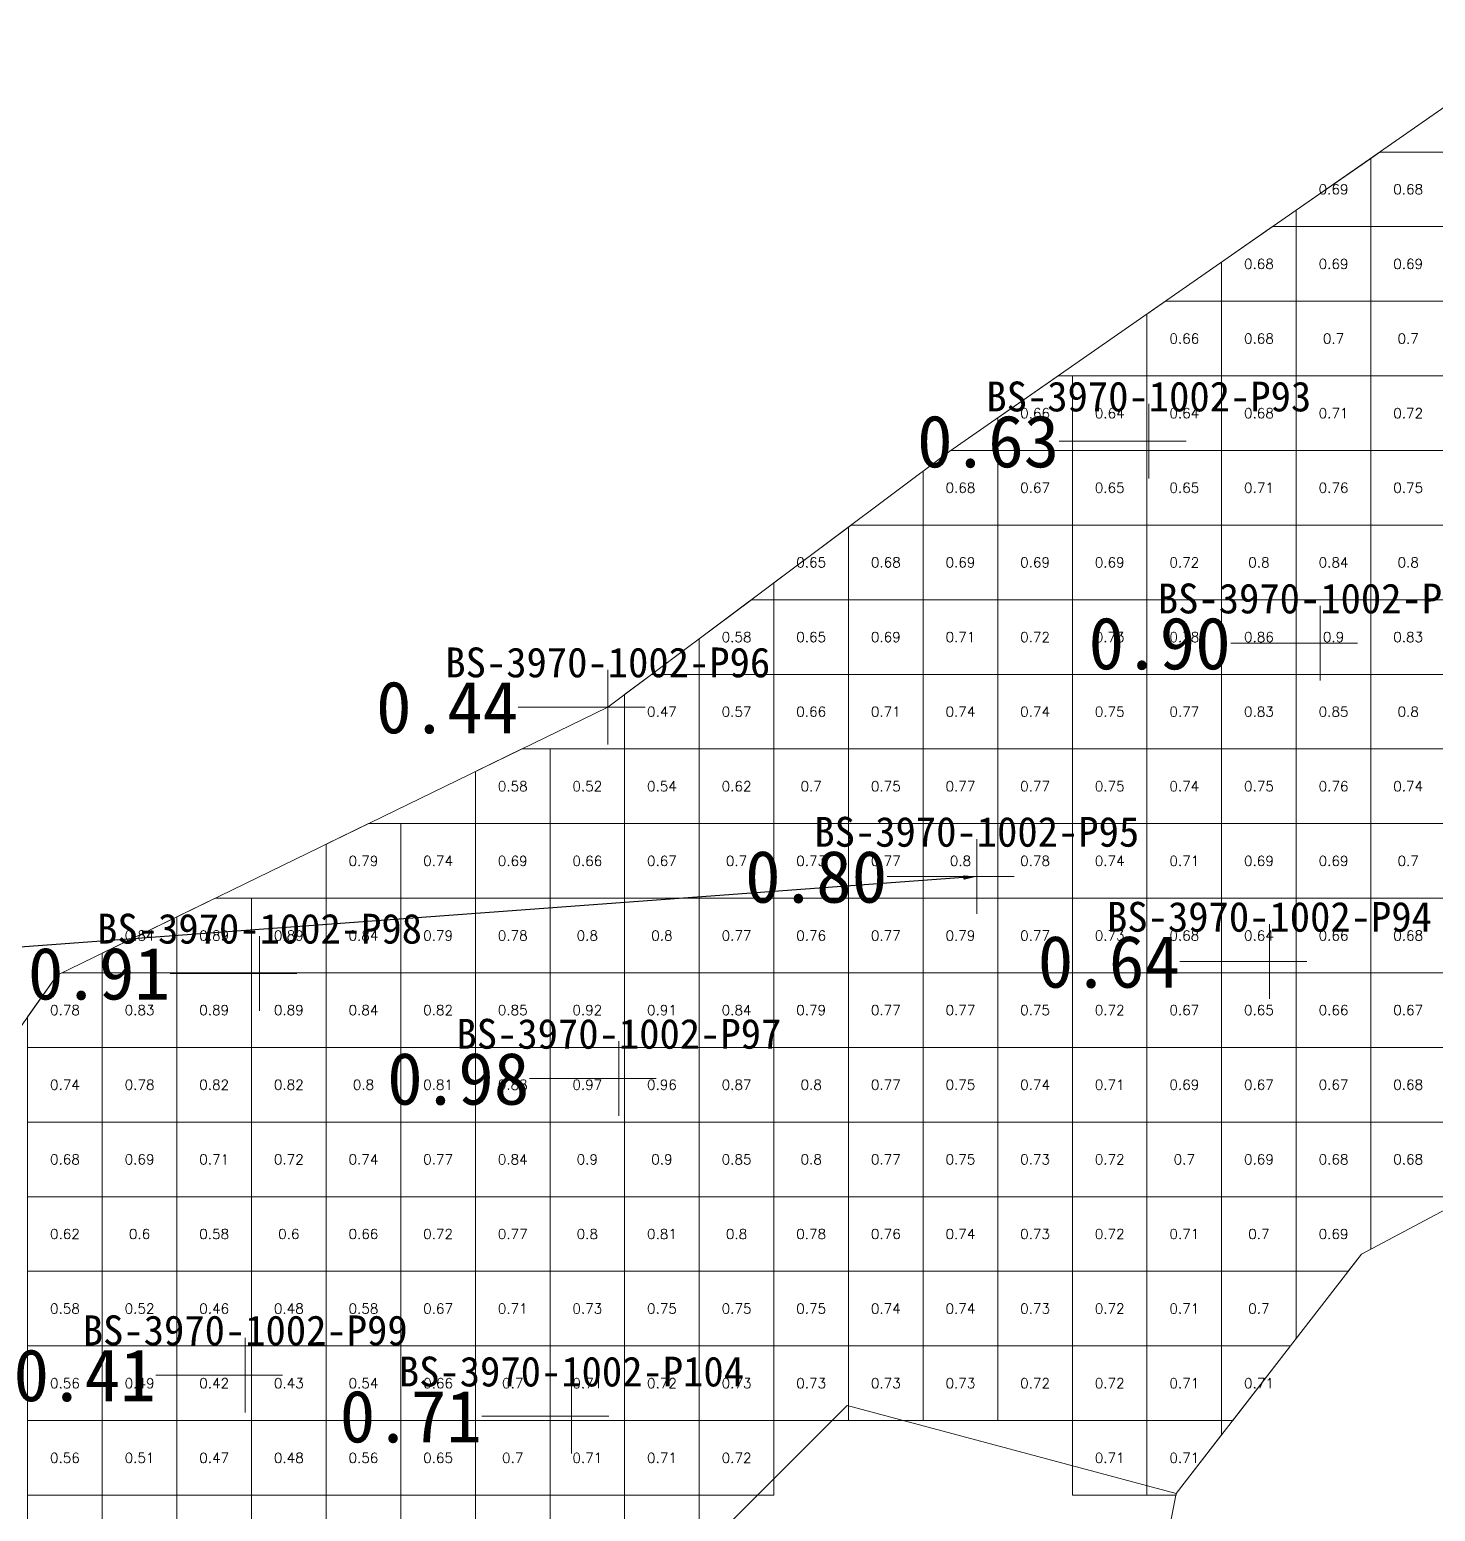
# Model space of a CAD drawing. Header units: inches. Extents: x 469771 to 470006, y 4349704 to 4349836.
# Drawn here: x 469847.91 to 469866.75, y 4349745.67 to 4349765.53 of the extents above; entities that cross this region are included whole.
import ezdxf
from ezdxf import colors
from ezdxf.entities.mleader import LeaderData, LeaderLine
from ezdxf.enums import TextEntityAlignment as Align
from ezdxf.math import Vec2, Vec3

# ---------------------------------------------------------------- set-up
doc = ezdxf.new("R2010")
doc.units = ezdxf.units.IN
doc.header["$MEASUREMENT"] = 0
for name, color, linetype, lineweight in [('点', 7, 'Continuous', 0), ('爆区方格网', 7, 'Continuous', 0), ('线条', 7, 'Continuous', 0), ('钻孔', 7, 'Continuous', 0)]:
    doc.layers.add(name, color=color, linetype=linetype, lineweight=lineweight)
doc.styles.add('3dmine_textStyle_1', font='txt.shx', dxfattribs={"height": 1, "bigfont": 'gbcbig.shx'})
doc.styles.add('3dmine_textStyle_2', font='', dxfattribs={"height": 1})
doc.styles.get("Standard").update_dxf_attribs({"font": 'arial.ttf'})
doc.styles.get('3dmine_textStyle_2').set_extended_font_data('SimSun-ExtB')

msp = doc.modelspace()

# ---------------------------------------------------------------- hatches: boundary and pattern name
at = {"layer": '钻孔', "linetype": 'Continuous', "lineweight": 0, "true_color": 0x80ffff, "extrusion": (0, 1, 0)}
for points in [[(-469863.908, 3959.947), (-469862.908, 3959.947), (-469862.908, 3971.947), (-469863.908, 3971.947)], [(-469866.206, 3959.994), (-469865.206, 3959.994), (-469865.206, 3971.994), (-469866.206, 3971.994)], [(-469861.603, 3959.872), (-469860.603, 3959.872), (-469860.603, 3971.872), (-469861.603, 3971.872)], [(-469865.525, 3959.868), (-469864.525, 3959.868), (-469864.525, 3971.868), (-469865.525, 3971.868)], [(-469851.992, 3960.153), (-469850.992, 3960.153), (-469850.992, 3972.153), (-469851.992, 3972.153)], [(-469856.807, 3960.174), (-469855.807, 3960.174), (-469855.807, 3972.174), (-469856.807, 3972.174)], [(-469856.171, 3960.448), (-469855.171, 3960.448), (-469855.171, 3972.448), (-469856.171, 3972.448)]]:
    msp.add_hatch(color=131, dxfattribs=at).paths.add_polyline_path(points, flags=0)
at = {"layer": '钻孔', "linetype": 'Continuous', "lineweight": 0, "true_color": 0x808080, "extrusion": (0, 1, 0)}
for points in [[(-469856.658, 3959.942), (-469855.658, 3959.942), (-469855.658, 3971.942), (-469856.658, 3971.942)], [(-469851.8, 3960.427), (-469850.8, 3960.427), (-469850.8, 3972.427), (-469851.8, 3972.427)]]:
    msp.add_hatch(color=8, dxfattribs=at).paths.add_polyline_path(points, flags=0)

# ---------------------------------------------------------------- linework, layer by layer
at = {"color": 4, "linetype": 'Continuous', "lineweight": 0, "true_color": 0x00ffff, "elevation": 3966.233}
for points in [[(469842.228, 4349744.294), (469848.28, 4349752.862), (469855.658, 4349756.452), (469860.241, 4349759.881), (469868.362, 4349765.532)], [(469875.304, 4349754.198), (469865.757, 4349749.122), (469863.277, 4349745.916), (469858.867, 4349747.095), (469855.24, 4349743.466), (469853.308, 4349743.754), (469850.298, 4349745.551), (469847.477, 4349743.663), (469848.343, 4349739.646), (469845.427, 4349736.191)]]:
    msp.add_lwpolyline(points, dxfattribs=at)
at = {"color": 7, "linetype": 'Continuous', "lineweight": 0, "elevation": 3966.233}
msp.add_lwpolyline([(469845.427, 4349736.191), (469868.108, 4349719.891), (469868.108, 4349719.891), (469864.089, 4349732.247), (469861.567, 4349735.442), (469861.304, 4349735.775), (469863.277, 4349745.916), (469858.867, 4349747.095), (469855.24, 4349743.466), (469853.308, 4349743.754), (469850.298, 4349745.551), (469847.477, 4349743.663), (469848.343, 4349739.646), (469845.427, 4349736.191), (469845.427, 4349736.191)], dxfattribs=at)
at = {"layer": '点', "color": 138, "linetype": 'Continuous', "lineweight": 0, "true_color": 0x004c4c}
for points, elevation in [([(469862.908, 4349759.516), (469862.908, 4349760.516)], 3971.947), ([(469863.408, 4349760.016), (469862.408, 4349760.016)], 3971.947), ([(469865.206, 4349756.809), (469865.206, 4349757.809)], 3971.994), ([(469865.706, 4349757.309), (469864.706, 4349757.309)], 3971.994), ([(469855.658, 4349755.952), (469855.658, 4349756.952)], 3971.942), ([(469856.158, 4349756.452), (469855.158, 4349756.452)], 3971.942), ([(469860.603, 4349753.682), (469860.603, 4349754.682)], 3971.872), ([(469861.103, 4349754.182), (469860.103, 4349754.182)], 3971.872), ([(469850.992, 4349752.384), (469850.992, 4349753.384)], 3972.153), ([(469864.525, 4349752.543), (469864.525, 4349753.543)], 3971.868), ([(469865.025, 4349753.043), (469864.025, 4349753.043)], 3971.868), ([(469851.492, 4349752.884), (469850.492, 4349752.884)], 3972.153), ([(469855.807, 4349750.975), (469855.807, 4349751.975)], 3972.174), ([(469856.307, 4349751.475), (469855.307, 4349751.475)], 3972.174), ([(469850.8, 4349747.001), (469850.8, 4349748.001)], 3972.427), ([(469851.3, 4349747.501), (469850.3, 4349747.501)], 3972.427), ([(469855.171, 4349746.449), (469855.171, 4349747.449)], 3972.448), ([(469855.671, 4349746.949), (469854.671, 4349746.949)], 3972.448)]:
    msp.add_lwpolyline(points, dxfattribs=dict(at, elevation=elevation))
at = {"layer": '爆区方格网', "color": 4, "linetype": 'Continuous', "lineweight": 0, "true_color": 0x00ffff, "elevation": 3972.427}
for points in [[(469866.884, 4349762.892), (469865.884, 4349762.892), (469865.884, 4349763.807), (469866.005, 4349763.892), (469866.884, 4349763.892), (469866.884, 4349762.892)], [(469865.884, 4349762.892), (469864.884, 4349762.892), (469864.884, 4349763.112), (469865.884, 4349763.807), (469865.884, 4349762.892)], [(469864.884, 4349761.892), (469863.884, 4349761.892), (469863.884, 4349762.416), (469864.568, 4349762.892), (469864.884, 4349762.892), (469864.884, 4349761.892)], [(469865.884, 4349761.892), (469864.884, 4349761.892), (469864.884, 4349762.892), (469865.884, 4349762.892), (469865.884, 4349761.892)], [(469866.884, 4349761.892), (469865.884, 4349761.892), (469865.884, 4349762.892), (469866.884, 4349762.892), (469866.884, 4349761.892)], [(469863.884, 4349760.892), (469862.884, 4349760.892), (469862.884, 4349761.72), (469863.131, 4349761.892), (469863.884, 4349761.892), (469863.884, 4349760.892)], [(469864.884, 4349760.892), (469863.884, 4349760.892), (469863.884, 4349761.892), (469864.884, 4349761.892), (469864.884, 4349760.892)], [(469865.884, 4349760.892), (469864.884, 4349760.892), (469864.884, 4349761.892), (469865.884, 4349761.892), (469865.884, 4349760.892)], [(469866.884, 4349760.892), (469865.884, 4349760.892), (469865.884, 4349761.892), (469866.884, 4349761.892), (469866.884, 4349760.892)], [(469861.884, 4349759.892), (469860.884, 4349759.892), (469860.884, 4349760.328), (469861.694, 4349760.892), (469861.884, 4349760.892), (469861.884, 4349759.892)], [(469862.884, 4349759.892), (469861.884, 4349759.892), (469861.884, 4349760.892), (469862.884, 4349760.892), (469862.884, 4349759.892)], [(469863.884, 4349759.892), (469862.884, 4349759.892), (469862.884, 4349760.892), (469863.884, 4349760.892), (469863.884, 4349759.892)], [(469864.884, 4349759.892), (469863.884, 4349759.892), (469863.884, 4349760.892), (469864.884, 4349760.892), (469864.884, 4349759.892)], [(469865.884, 4349759.892), (469864.884, 4349759.892), (469864.884, 4349760.892), (469865.884, 4349760.892), (469865.884, 4349759.892)], [(469866.884, 4349759.892), (469865.884, 4349759.892), (469865.884, 4349760.892), (469866.884, 4349760.892), (469866.884, 4349759.892)], [(469860.884, 4349758.892), (469859.884, 4349758.892), (469859.884, 4349759.613), (469860.241, 4349759.881), (469860.257, 4349759.892), (469860.884, 4349759.892), (469860.884, 4349758.892)], [(469861.884, 4349758.892), (469860.884, 4349758.892), (469860.884, 4349759.892), (469861.884, 4349759.892), (469861.884, 4349758.892)], [(469862.884, 4349758.892), (469861.884, 4349758.892), (469861.884, 4349759.892), (469862.884, 4349759.892), (469862.884, 4349758.892)], [(469863.884, 4349758.892), (469862.884, 4349758.892), (469862.884, 4349759.892), (469863.884, 4349759.892), (469863.884, 4349758.892)], [(469864.884, 4349758.892), (469863.884, 4349758.892), (469863.884, 4349759.892), (469864.884, 4349759.892), (469864.884, 4349758.892)], [(469865.884, 4349758.892), (469864.884, 4349758.892), (469864.884, 4349759.892), (469865.884, 4349759.892), (469865.884, 4349758.892)], [(469866.884, 4349758.892), (469865.884, 4349758.892), (469865.884, 4349759.892), (469866.884, 4349759.892), (469866.884, 4349758.892)], [(469858.884, 4349757.892), (469857.884, 4349757.892), (469857.884, 4349758.117), (469858.884, 4349758.865), (469858.884, 4349757.892)], [(469859.884, 4349757.892), (469858.884, 4349757.892), (469858.884, 4349758.865), (469858.919, 4349758.892), (469859.884, 4349758.892), (469859.884, 4349757.892)], [(469860.884, 4349757.892), (469859.884, 4349757.892), (469859.884, 4349758.892), (469860.884, 4349758.892), (469860.884, 4349757.892)], [(469861.884, 4349757.892), (469860.884, 4349757.892), (469860.884, 4349758.892), (469861.884, 4349758.892), (469861.884, 4349757.892)], [(469862.884, 4349757.892), (469861.884, 4349757.892), (469861.884, 4349758.892), (469862.884, 4349758.892), (469862.884, 4349757.892)], [(469863.884, 4349757.892), (469862.884, 4349757.892), (469862.884, 4349758.892), (469863.884, 4349758.892), (469863.884, 4349757.892)], [(469864.884, 4349757.892), (469863.884, 4349757.892), (469863.884, 4349758.892), (469864.884, 4349758.892), (469864.884, 4349757.892)], [(469865.884, 4349757.892), (469864.884, 4349757.892), (469864.884, 4349758.892), (469865.884, 4349758.892), (469865.884, 4349757.892)], [(469866.884, 4349757.892), (469865.884, 4349757.892), (469865.884, 4349758.892), (469866.884, 4349758.892), (469866.884, 4349757.892)], [(469857.884, 4349756.892), (469856.884, 4349756.892), (469856.884, 4349757.369), (469857.582, 4349757.892), (469857.884, 4349757.892), (469857.884, 4349756.892)], [(469858.884, 4349756.892), (469857.884, 4349756.892), (469857.884, 4349757.892), (469858.884, 4349757.892), (469858.884, 4349756.892)], [(469859.884, 4349756.892), (469858.884, 4349756.892), (469858.884, 4349757.892), (469859.884, 4349757.892), (469859.884, 4349756.892)], [(469860.884, 4349756.892), (469859.884, 4349756.892), (469859.884, 4349757.892), (469860.884, 4349757.892), (469860.884, 4349756.892)], [(469861.884, 4349756.892), (469860.884, 4349756.892), (469860.884, 4349757.892), (469861.884, 4349757.892), (469861.884, 4349756.892)], [(469862.884, 4349756.892), (469861.884, 4349756.892), (469861.884, 4349757.892), (469862.884, 4349757.892), (469862.884, 4349756.892)], [(469863.884, 4349756.892), (469862.884, 4349756.892), (469862.884, 4349757.892), (469863.884, 4349757.892), (469863.884, 4349756.892)], [(469864.884, 4349756.892), (469863.884, 4349756.892), (469863.884, 4349757.892), (469864.884, 4349757.892), (469864.884, 4349756.892)], [(469865.884, 4349756.892), (469864.884, 4349756.892), (469864.884, 4349757.892), (469865.884, 4349757.892), (469865.884, 4349756.892)], [(469866.884, 4349756.892), (469865.884, 4349756.892), (469865.884, 4349757.892), (469866.884, 4349757.892), (469866.884, 4349756.892)], [(469856.884, 4349755.892), (469855.884, 4349755.892), (469855.884, 4349756.621), (469856.246, 4349756.892), (469856.884, 4349756.892), (469856.884, 4349755.892)], [(469857.884, 4349755.892), (469856.884, 4349755.892), (469856.884, 4349756.892), (469857.884, 4349756.892), (469857.884, 4349755.892)], [(469858.884, 4349755.892), (469857.884, 4349755.892), (469857.884, 4349756.892), (469858.884, 4349756.892), (469858.884, 4349755.892)], [(469859.884, 4349755.892), (469858.884, 4349755.892), (469858.884, 4349756.892), (469859.884, 4349756.892), (469859.884, 4349755.892)], [(469860.884, 4349755.892), (469859.884, 4349755.892), (469859.884, 4349756.892), (469860.884, 4349756.892), (469860.884, 4349755.892)], [(469861.884, 4349755.892), (469860.884, 4349755.892), (469860.884, 4349756.892), (469861.884, 4349756.892), (469861.884, 4349755.892)], [(469862.884, 4349755.892), (469861.884, 4349755.892), (469861.884, 4349756.892), (469862.884, 4349756.892), (469862.884, 4349755.892)], [(469863.884, 4349755.892), (469862.884, 4349755.892), (469862.884, 4349756.892), (469863.884, 4349756.892), (469863.884, 4349755.892)], [(469864.884, 4349755.892), (469863.884, 4349755.892), (469863.884, 4349756.892), (469864.884, 4349756.892), (469864.884, 4349755.892)], [(469865.884, 4349755.892), (469864.884, 4349755.892), (469864.884, 4349756.892), (469865.884, 4349756.892), (469865.884, 4349755.892)], [(469866.884, 4349755.892), (469865.884, 4349755.892), (469865.884, 4349756.892), (469866.884, 4349756.892), (469866.884, 4349755.892)], [(469854.884, 4349754.892), (469853.884, 4349754.892), (469853.884, 4349755.589), (469854.506, 4349755.892), (469854.884, 4349755.892), (469854.884, 4349754.892)], [(469855.884, 4349754.892), (469854.884, 4349754.892), (469854.884, 4349755.892), (469855.884, 4349755.892), (469855.884, 4349754.892)], [(469856.884, 4349754.892), (469855.884, 4349754.892), (469855.884, 4349755.892), (469856.884, 4349755.892), (469856.884, 4349754.892)], [(469857.884, 4349754.892), (469856.884, 4349754.892), (469856.884, 4349755.892), (469857.884, 4349755.892), (469857.884, 4349754.892)], [(469858.884, 4349754.892), (469857.884, 4349754.892), (469857.884, 4349755.892), (469858.884, 4349755.892), (469858.884, 4349754.892)], [(469859.884, 4349754.892), (469858.884, 4349754.892), (469858.884, 4349755.892), (469859.884, 4349755.892), (469859.884, 4349754.892)], [(469860.884, 4349754.892), (469859.884, 4349754.892), (469859.884, 4349755.892), (469860.884, 4349755.892), (469860.884, 4349754.892)], [(469861.884, 4349754.892), (469860.884, 4349754.892), (469860.884, 4349755.892), (469861.884, 4349755.892), (469861.884, 4349754.892)], [(469862.884, 4349754.892), (469861.884, 4349754.892), (469861.884, 4349755.892), (469862.884, 4349755.892), (469862.884, 4349754.892)], [(469863.884, 4349754.892), (469862.884, 4349754.892), (469862.884, 4349755.892), (469863.884, 4349755.892), (469863.884, 4349754.892)], [(469864.884, 4349754.892), (469863.884, 4349754.892), (469863.884, 4349755.892), (469864.884, 4349755.892), (469864.884, 4349754.892)], [(469865.884, 4349754.892), (469864.884, 4349754.892), (469864.884, 4349755.892), (469865.884, 4349755.892), (469865.884, 4349754.892)], [(469866.884, 4349754.892), (469865.884, 4349754.892), (469865.884, 4349755.892), (469866.884, 4349755.892), (469866.884, 4349754.892)], [(469852.884, 4349753.892), (469851.884, 4349753.892), (469851.884, 4349754.616), (469852.451, 4349754.892), (469852.884, 4349754.892), (469852.884, 4349753.892)], [(469853.884, 4349753.892), (469852.884, 4349753.892), (469852.884, 4349754.892), (469853.884, 4349754.892), (469853.884, 4349753.892)], [(469854.884, 4349753.892), (469853.884, 4349753.892), (469853.884, 4349754.892), (469854.884, 4349754.892), (469854.884, 4349753.892)], [(469855.884, 4349753.892), (469854.884, 4349753.892), (469854.884, 4349754.892), (469855.884, 4349754.892), (469855.884, 4349753.892)], [(469856.884, 4349753.892), (469855.884, 4349753.892), (469855.884, 4349754.892), (469856.884, 4349754.892), (469856.884, 4349753.892)], [(469857.884, 4349753.892), (469856.884, 4349753.892), (469856.884, 4349754.892), (469857.884, 4349754.892), (469857.884, 4349753.892)], [(469858.884, 4349753.892), (469857.884, 4349753.892), (469857.884, 4349754.892), (469858.884, 4349754.892), (469858.884, 4349753.892)], [(469859.884, 4349753.892), (469858.884, 4349753.892), (469858.884, 4349754.892), (469859.884, 4349754.892), (469859.884, 4349753.892)], [(469860.884, 4349753.892), (469859.884, 4349753.892), (469859.884, 4349754.892), (469860.884, 4349754.892), (469860.884, 4349753.892)], [(469861.884, 4349753.892), (469860.884, 4349753.892), (469860.884, 4349754.892), (469861.884, 4349754.892), (469861.884, 4349753.892)], [(469862.884, 4349753.892), (469861.884, 4349753.892), (469861.884, 4349754.892), (469862.884, 4349754.892), (469862.884, 4349753.892)], [(469863.884, 4349753.892), (469862.884, 4349753.892), (469862.884, 4349754.892), (469863.884, 4349754.892), (469863.884, 4349753.892)], [(469864.884, 4349753.892), (469863.884, 4349753.892), (469863.884, 4349754.892), (469864.884, 4349754.892), (469864.884, 4349753.892)], [(469865.884, 4349753.892), (469864.884, 4349753.892), (469864.884, 4349754.892), (469865.884, 4349754.892), (469865.884, 4349753.892)], [(469866.884, 4349753.892), (469865.884, 4349753.892), (469865.884, 4349754.892), (469866.884, 4349754.892), (469866.884, 4349753.892)], [(469850.884, 4349752.892), (469849.884, 4349752.892), (469849.884, 4349753.643), (469850.396, 4349753.892), (469850.884, 4349753.892), (469850.884, 4349752.892)], [(469851.884, 4349752.892), (469850.884, 4349752.892), (469850.884, 4349753.892), (469851.884, 4349753.892), (469851.884, 4349752.892)], [(469852.884, 4349752.892), (469851.884, 4349752.892), (469851.884, 4349753.892), (469852.884, 4349753.892), (469852.884, 4349752.892)], [(469853.884, 4349752.892), (469852.884, 4349752.892), (469852.884, 4349753.892), (469853.884, 4349753.892), (469853.884, 4349752.892)], [(469854.884, 4349752.892), (469853.884, 4349752.892), (469853.884, 4349753.892), (469854.884, 4349753.892), (469854.884, 4349752.892)], [(469855.884, 4349752.892), (469854.884, 4349752.892), (469854.884, 4349753.892), (469855.884, 4349753.892), (469855.884, 4349752.892)], [(469856.884, 4349752.892), (469855.884, 4349752.892), (469855.884, 4349753.892), (469856.884, 4349753.892), (469856.884, 4349752.892)], [(469857.884, 4349752.892), (469856.884, 4349752.892), (469856.884, 4349753.892), (469857.884, 4349753.892), (469857.884, 4349752.892)], [(469858.884, 4349752.892), (469857.884, 4349752.892), (469857.884, 4349753.892), (469858.884, 4349753.892), (469858.884, 4349752.892)], [(469859.884, 4349752.892), (469858.884, 4349752.892), (469858.884, 4349753.892), (469859.884, 4349753.892), (469859.884, 4349752.892)], [(469860.884, 4349752.892), (469859.884, 4349752.892), (469859.884, 4349753.892), (469860.884, 4349753.892), (469860.884, 4349752.892)], [(469861.884, 4349752.892), (469860.884, 4349752.892), (469860.884, 4349753.892), (469861.884, 4349753.892), (469861.884, 4349752.892)], [(469862.884, 4349752.892), (469861.884, 4349752.892), (469861.884, 4349753.892), (469862.884, 4349753.892), (469862.884, 4349752.892)], [(469863.884, 4349752.892), (469862.884, 4349752.892), (469862.884, 4349753.892), (469863.884, 4349753.892), (469863.884, 4349752.892)], [(469864.884, 4349752.892), (469863.884, 4349752.892), (469863.884, 4349753.892), (469864.884, 4349753.892), (469864.884, 4349752.892)], [(469865.884, 4349752.892), (469864.884, 4349752.892), (469864.884, 4349753.892), (469865.884, 4349753.892), (469865.884, 4349752.892)], [(469866.884, 4349752.892), (469865.884, 4349752.892), (469865.884, 4349753.892), (469866.884, 4349753.892), (469866.884, 4349752.892)], [(469849.884, 4349752.892), (469848.884, 4349752.892), (469848.884, 4349753.156), (469849.884, 4349753.643), (469849.884, 4349752.892)], [(469848.884, 4349751.892), (469847.884, 4349751.892), (469847.884, 4349752.301), (469848.28, 4349752.862), (469848.341, 4349752.892), (469848.884, 4349752.892), (469848.884, 4349751.892)], [(469849.884, 4349751.892), (469848.884, 4349751.892), (469848.884, 4349752.892), (469849.884, 4349752.892), (469849.884, 4349751.892)], [(469850.884, 4349751.892), (469849.884, 4349751.892), (469849.884, 4349752.892), (469850.884, 4349752.892), (469850.884, 4349751.892)], [(469851.884, 4349751.892), (469850.884, 4349751.892), (469850.884, 4349752.892), (469851.884, 4349752.892), (469851.884, 4349751.892)], [(469852.884, 4349751.892), (469851.884, 4349751.892), (469851.884, 4349752.892), (469852.884, 4349752.892), (469852.884, 4349751.892)], [(469853.884, 4349751.892), (469852.884, 4349751.892), (469852.884, 4349752.892), (469853.884, 4349752.892), (469853.884, 4349751.892)], [(469854.884, 4349751.892), (469853.884, 4349751.892), (469853.884, 4349752.892), (469854.884, 4349752.892), (469854.884, 4349751.892)], [(469855.884, 4349751.892), (469854.884, 4349751.892), (469854.884, 4349752.892), (469855.884, 4349752.892), (469855.884, 4349751.892)], [(469856.884, 4349751.892), (469855.884, 4349751.892), (469855.884, 4349752.892), (469856.884, 4349752.892), (469856.884, 4349751.892)], [(469857.884, 4349751.892), (469856.884, 4349751.892), (469856.884, 4349752.892), (469857.884, 4349752.892), (469857.884, 4349751.892)], [(469858.884, 4349751.892), (469857.884, 4349751.892), (469857.884, 4349752.892), (469858.884, 4349752.892), (469858.884, 4349751.892)], [(469859.884, 4349751.892), (469858.884, 4349751.892), (469858.884, 4349752.892), (469859.884, 4349752.892), (469859.884, 4349751.892)], [(469860.884, 4349751.892), (469859.884, 4349751.892), (469859.884, 4349752.892), (469860.884, 4349752.892), (469860.884, 4349751.892)], [(469861.884, 4349751.892), (469860.884, 4349751.892), (469860.884, 4349752.892), (469861.884, 4349752.892), (469861.884, 4349751.892)], [(469862.884, 4349751.892), (469861.884, 4349751.892), (469861.884, 4349752.892), (469862.884, 4349752.892), (469862.884, 4349751.892)], [(469863.884, 4349751.892), (469862.884, 4349751.892), (469862.884, 4349752.892), (469863.884, 4349752.892), (469863.884, 4349751.892)], [(469864.884, 4349751.892), (469863.884, 4349751.892), (469863.884, 4349752.892), (469864.884, 4349752.892), (469864.884, 4349751.892)], [(469865.884, 4349751.892), (469864.884, 4349751.892), (469864.884, 4349752.892), (469865.884, 4349752.892), (469865.884, 4349751.892)], [(469866.884, 4349751.892), (469865.884, 4349751.892), (469865.884, 4349752.892), (469866.884, 4349752.892), (469866.884, 4349751.892)], [(469848.884, 4349750.892), (469847.884, 4349750.892), (469847.884, 4349751.892), (469848.884, 4349751.892), (469848.884, 4349750.892)], [(469849.884, 4349750.892), (469848.884, 4349750.892), (469848.884, 4349751.892), (469849.884, 4349751.892), (469849.884, 4349750.892)], [(469850.884, 4349750.892), (469849.884, 4349750.892), (469849.884, 4349751.892), (469850.884, 4349751.892), (469850.884, 4349750.892)], [(469851.884, 4349750.892), (469850.884, 4349750.892), (469850.884, 4349751.892), (469851.884, 4349751.892), (469851.884, 4349750.892)], [(469852.884, 4349750.892), (469851.884, 4349750.892), (469851.884, 4349751.892), (469852.884, 4349751.892), (469852.884, 4349750.892)], [(469853.884, 4349750.892), (469852.884, 4349750.892), (469852.884, 4349751.892), (469853.884, 4349751.892), (469853.884, 4349750.892)], [(469854.884, 4349750.892), (469853.884, 4349750.892), (469853.884, 4349751.892), (469854.884, 4349751.892), (469854.884, 4349750.892)], [(469855.884, 4349750.892), (469854.884, 4349750.892), (469854.884, 4349751.892), (469855.884, 4349751.892), (469855.884, 4349750.892)], [(469856.884, 4349750.892), (469855.884, 4349750.892), (469855.884, 4349751.892), (469856.884, 4349751.892), (469856.884, 4349750.892)], [(469857.884, 4349750.892), (469856.884, 4349750.892), (469856.884, 4349751.892), (469857.884, 4349751.892), (469857.884, 4349750.892)], [(469858.884, 4349750.892), (469857.884, 4349750.892), (469857.884, 4349751.892), (469858.884, 4349751.892), (469858.884, 4349750.892)], [(469859.884, 4349750.892), (469858.884, 4349750.892), (469858.884, 4349751.892), (469859.884, 4349751.892), (469859.884, 4349750.892)], [(469860.884, 4349750.892), (469859.884, 4349750.892), (469859.884, 4349751.892), (469860.884, 4349751.892), (469860.884, 4349750.892)], [(469861.884, 4349750.892), (469860.884, 4349750.892), (469860.884, 4349751.892), (469861.884, 4349751.892), (469861.884, 4349750.892)], [(469862.884, 4349750.892), (469861.884, 4349750.892), (469861.884, 4349751.892), (469862.884, 4349751.892), (469862.884, 4349750.892)], [(469863.884, 4349750.892), (469862.884, 4349750.892), (469862.884, 4349751.892), (469863.884, 4349751.892), (469863.884, 4349750.892)], [(469864.884, 4349750.892), (469863.884, 4349750.892), (469863.884, 4349751.892), (469864.884, 4349751.892), (469864.884, 4349750.892)], [(469865.884, 4349750.892), (469864.884, 4349750.892), (469864.884, 4349751.892), (469865.884, 4349751.892), (469865.884, 4349750.892)], [(469866.884, 4349750.892), (469865.884, 4349750.892), (469865.884, 4349751.892), (469866.884, 4349751.892), (469866.884, 4349750.892)], [(469848.884, 4349749.892), (469847.884, 4349749.892), (469847.884, 4349750.892), (469848.884, 4349750.892), (469848.884, 4349749.892)], [(469849.884, 4349749.892), (469848.884, 4349749.892), (469848.884, 4349750.892), (469849.884, 4349750.892), (469849.884, 4349749.892)], [(469850.884, 4349749.892), (469849.884, 4349749.892), (469849.884, 4349750.892), (469850.884, 4349750.892), (469850.884, 4349749.892)], [(469851.884, 4349749.892), (469850.884, 4349749.892), (469850.884, 4349750.892), (469851.884, 4349750.892), (469851.884, 4349749.892)], [(469852.884, 4349749.892), (469851.884, 4349749.892), (469851.884, 4349750.892), (469852.884, 4349750.892), (469852.884, 4349749.892)], [(469853.884, 4349749.892), (469852.884, 4349749.892), (469852.884, 4349750.892), (469853.884, 4349750.892), (469853.884, 4349749.892)], [(469854.884, 4349749.892), (469853.884, 4349749.892), (469853.884, 4349750.892), (469854.884, 4349750.892), (469854.884, 4349749.892)], [(469855.884, 4349749.892), (469854.884, 4349749.892), (469854.884, 4349750.892), (469855.884, 4349750.892), (469855.884, 4349749.892)], [(469856.884, 4349749.892), (469855.884, 4349749.892), (469855.884, 4349750.892), (469856.884, 4349750.892), (469856.884, 4349749.892)], [(469857.884, 4349749.892), (469856.884, 4349749.892), (469856.884, 4349750.892), (469857.884, 4349750.892), (469857.884, 4349749.892)], [(469858.884, 4349749.892), (469857.884, 4349749.892), (469857.884, 4349750.892), (469858.884, 4349750.892), (469858.884, 4349749.892)], [(469859.884, 4349749.892), (469858.884, 4349749.892), (469858.884, 4349750.892), (469859.884, 4349750.892), (469859.884, 4349749.892)], [(469860.884, 4349749.892), (469859.884, 4349749.892), (469859.884, 4349750.892), (469860.884, 4349750.892), (469860.884, 4349749.892)], [(469861.884, 4349749.892), (469860.884, 4349749.892), (469860.884, 4349750.892), (469861.884, 4349750.892), (469861.884, 4349749.892)], [(469862.884, 4349749.892), (469861.884, 4349749.892), (469861.884, 4349750.892), (469862.884, 4349750.892), (469862.884, 4349749.892)], [(469863.884, 4349749.892), (469862.884, 4349749.892), (469862.884, 4349750.892), (469863.884, 4349750.892), (469863.884, 4349749.892)], [(469864.884, 4349749.892), (469863.884, 4349749.892), (469863.884, 4349750.892), (469864.884, 4349750.892), (469864.884, 4349749.892)], [(469865.884, 4349749.892), (469864.884, 4349749.892), (469864.884, 4349750.892), (469865.884, 4349750.892), (469865.884, 4349749.892)], [(469866.884, 4349749.892), (469865.884, 4349749.892), (469865.884, 4349750.892), (469866.884, 4349750.892), (469866.884, 4349749.892)], [(469848.884, 4349748.892), (469847.884, 4349748.892), (469847.884, 4349749.892), (469848.884, 4349749.892), (469848.884, 4349748.892)], [(469849.884, 4349748.892), (469848.884, 4349748.892), (469848.884, 4349749.892), (469849.884, 4349749.892), (469849.884, 4349748.892)], [(469850.884, 4349748.892), (469849.884, 4349748.892), (469849.884, 4349749.892), (469850.884, 4349749.892), (469850.884, 4349748.892)], [(469851.884, 4349748.892), (469850.884, 4349748.892), (469850.884, 4349749.892), (469851.884, 4349749.892), (469851.884, 4349748.892)], [(469852.884, 4349748.892), (469851.884, 4349748.892), (469851.884, 4349749.892), (469852.884, 4349749.892), (469852.884, 4349748.892)], [(469853.884, 4349748.892), (469852.884, 4349748.892), (469852.884, 4349749.892), (469853.884, 4349749.892), (469853.884, 4349748.892)], [(469854.884, 4349748.892), (469853.884, 4349748.892), (469853.884, 4349749.892), (469854.884, 4349749.892), (469854.884, 4349748.892)], [(469855.884, 4349748.892), (469854.884, 4349748.892), (469854.884, 4349749.892), (469855.884, 4349749.892), (469855.884, 4349748.892)], [(469856.884, 4349748.892), (469855.884, 4349748.892), (469855.884, 4349749.892), (469856.884, 4349749.892), (469856.884, 4349748.892)], [(469857.884, 4349748.892), (469856.884, 4349748.892), (469856.884, 4349749.892), (469857.884, 4349749.892), (469857.884, 4349748.892)], [(469858.884, 4349748.892), (469857.884, 4349748.892), (469857.884, 4349749.892), (469858.884, 4349749.892), (469858.884, 4349748.892)], [(469859.884, 4349748.892), (469858.884, 4349748.892), (469858.884, 4349749.892), (469859.884, 4349749.892), (469859.884, 4349748.892)], [(469860.884, 4349748.892), (469859.884, 4349748.892), (469859.884, 4349749.892), (469860.884, 4349749.892), (469860.884, 4349748.892)], [(469861.884, 4349748.892), (469860.884, 4349748.892), (469860.884, 4349749.892), (469861.884, 4349749.892), (469861.884, 4349748.892)], [(469862.884, 4349748.892), (469861.884, 4349748.892), (469861.884, 4349749.892), (469862.884, 4349749.892), (469862.884, 4349748.892)], [(469863.884, 4349748.892), (469862.884, 4349748.892), (469862.884, 4349749.892), (469863.884, 4349749.892), (469863.884, 4349748.892)], [(469864.884, 4349748.892), (469863.884, 4349748.892), (469863.884, 4349749.892), (469864.884, 4349749.892), (469864.884, 4349748.892)], [(469865.884, 4349749.19), (469865.757, 4349749.122), (469865.579, 4349748.892), (469864.884, 4349748.892), (469864.884, 4349749.892), (469865.884, 4349749.892), (469865.884, 4349749.19)], [(469848.884, 4349747.892), (469847.884, 4349747.892), (469847.884, 4349748.892), (469848.884, 4349748.892), (469848.884, 4349747.892)], [(469849.884, 4349747.892), (469848.884, 4349747.892), (469848.884, 4349748.892), (469849.884, 4349748.892), (469849.884, 4349747.892)], [(469850.884, 4349747.892), (469849.884, 4349747.892), (469849.884, 4349748.892), (469850.884, 4349748.892), (469850.884, 4349747.892)], [(469851.884, 4349747.892), (469850.884, 4349747.892), (469850.884, 4349748.892), (469851.884, 4349748.892), (469851.884, 4349747.892)], [(469852.884, 4349747.892), (469851.884, 4349747.892), (469851.884, 4349748.892), (469852.884, 4349748.892), (469852.884, 4349747.892)], [(469853.884, 4349747.892), (469852.884, 4349747.892), (469852.884, 4349748.892), (469853.884, 4349748.892), (469853.884, 4349747.892)], [(469854.884, 4349747.892), (469853.884, 4349747.892), (469853.884, 4349748.892), (469854.884, 4349748.892), (469854.884, 4349747.892)], [(469855.884, 4349747.892), (469854.884, 4349747.892), (469854.884, 4349748.892), (469855.884, 4349748.892), (469855.884, 4349747.892)], [(469856.884, 4349747.892), (469855.884, 4349747.892), (469855.884, 4349748.892), (469856.884, 4349748.892), (469856.884, 4349747.892)], [(469857.884, 4349747.892), (469856.884, 4349747.892), (469856.884, 4349748.892), (469857.884, 4349748.892), (469857.884, 4349747.892)], [(469858.884, 4349747.892), (469857.884, 4349747.892), (469857.884, 4349748.892), (469858.884, 4349748.892), (469858.884, 4349747.892)], [(469859.884, 4349747.892), (469858.884, 4349747.892), (469858.884, 4349748.892), (469859.884, 4349748.892), (469859.884, 4349747.892)], [(469860.884, 4349747.892), (469859.884, 4349747.892), (469859.884, 4349748.892), (469860.884, 4349748.892), (469860.884, 4349747.892)], [(469861.884, 4349747.892), (469860.884, 4349747.892), (469860.884, 4349748.892), (469861.884, 4349748.892), (469861.884, 4349747.892)], [(469862.884, 4349747.892), (469861.884, 4349747.892), (469861.884, 4349748.892), (469862.884, 4349748.892), (469862.884, 4349747.892)], [(469863.884, 4349747.892), (469862.884, 4349747.892), (469862.884, 4349748.892), (469863.884, 4349748.892), (469863.884, 4349747.892)], [(469864.884, 4349747.993), (469864.805, 4349747.892), (469863.884, 4349747.892), (469863.884, 4349748.892), (469864.884, 4349748.892), (469864.884, 4349747.993)], [(469848.884, 4349746.892), (469847.884, 4349746.892), (469847.884, 4349747.892), (469848.884, 4349747.892), (469848.884, 4349746.892)], [(469849.884, 4349746.892), (469848.884, 4349746.892), (469848.884, 4349747.892), (469849.884, 4349747.892), (469849.884, 4349746.892)], [(469850.884, 4349746.892), (469849.884, 4349746.892), (469849.884, 4349747.892), (469850.884, 4349747.892), (469850.884, 4349746.892)], [(469851.884, 4349746.892), (469850.884, 4349746.892), (469850.884, 4349747.892), (469851.884, 4349747.892), (469851.884, 4349746.892)], [(469852.884, 4349746.892), (469851.884, 4349746.892), (469851.884, 4349747.892), (469852.884, 4349747.892), (469852.884, 4349746.892)], [(469853.884, 4349746.892), (469852.884, 4349746.892), (469852.884, 4349747.892), (469853.884, 4349747.892), (469853.884, 4349746.892)], [(469854.884, 4349746.892), (469853.884, 4349746.892), (469853.884, 4349747.892), (469854.884, 4349747.892), (469854.884, 4349746.892)], [(469855.884, 4349746.892), (469854.884, 4349746.892), (469854.884, 4349747.892), (469855.884, 4349747.892), (469855.884, 4349746.892)], [(469856.884, 4349746.892), (469855.884, 4349746.892), (469855.884, 4349747.892), (469856.884, 4349747.892), (469856.884, 4349746.892)], [(469857.884, 4349746.892), (469856.884, 4349746.892), (469856.884, 4349747.892), (469857.884, 4349747.892), (469857.884, 4349746.892)], [(469858.884, 4349746.892), (469857.884, 4349746.892), (469857.884, 4349747.892), (469858.884, 4349747.892), (469858.884, 4349746.892)], [(469859.884, 4349746.892), (469858.884, 4349746.892), (469858.884, 4349747.892), (469859.884, 4349747.892), (469859.884, 4349746.892)], [(469860.884, 4349746.892), (469859.884, 4349746.892), (469859.884, 4349747.892), (469860.884, 4349747.892), (469860.884, 4349746.892)], [(469861.884, 4349746.892), (469860.884, 4349746.892), (469860.884, 4349747.892), (469861.884, 4349747.892), (469861.884, 4349746.892)], [(469862.884, 4349746.892), (469861.884, 4349746.892), (469861.884, 4349747.892), (469862.884, 4349747.892), (469862.884, 4349746.892)], [(469863.884, 4349746.892), (469862.884, 4349746.892), (469862.884, 4349747.892), (469863.884, 4349747.892), (469863.884, 4349746.892)], [(469864.032, 4349746.892), (469863.884, 4349746.892), (469863.884, 4349747.892), (469864.805, 4349747.892), (469864.032, 4349746.892)], [(469848.884, 4349745.892), (469847.884, 4349745.892), (469847.884, 4349746.892), (469848.884, 4349746.892), (469848.884, 4349745.892)], [(469849.884, 4349745.892), (469848.884, 4349745.892), (469848.884, 4349746.892), (469849.884, 4349746.892), (469849.884, 4349745.892)], [(469850.884, 4349745.892), (469849.884, 4349745.892), (469849.884, 4349746.892), (469850.884, 4349746.892), (469850.884, 4349745.892)], [(469851.884, 4349745.892), (469850.884, 4349745.892), (469850.884, 4349746.892), (469851.884, 4349746.892), (469851.884, 4349745.892)], [(469852.884, 4349745.892), (469851.884, 4349745.892), (469851.884, 4349746.892), (469852.884, 4349746.892), (469852.884, 4349745.892)], [(469853.884, 4349745.892), (469852.884, 4349745.892), (469852.884, 4349746.892), (469853.884, 4349746.892), (469853.884, 4349745.892)], [(469854.884, 4349745.892), (469853.884, 4349745.892), (469853.884, 4349746.892), (469854.884, 4349746.892), (469854.884, 4349745.892)], [(469855.884, 4349745.892), (469854.884, 4349745.892), (469854.884, 4349746.892), (469855.884, 4349746.892), (469855.884, 4349745.892)], [(469848.884, 4349744.892), (469847.884, 4349744.892), (469847.884, 4349745.892), (469848.884, 4349745.892), (469848.884, 4349744.892)], [(469849.884, 4349744.892), (469848.884, 4349744.892), (469848.884, 4349745.892), (469849.884, 4349745.892), (469849.884, 4349744.892)], [(469851.884, 4349744.892), (469850.884, 4349744.892), (469850.884, 4349745.892), (469851.884, 4349745.892), (469851.884, 4349744.892)], [(469852.884, 4349744.892), (469851.884, 4349744.892), (469851.884, 4349745.892), (469852.884, 4349745.892), (469852.884, 4349744.892)], [(469853.884, 4349744.892), (469852.884, 4349744.892), (469852.884, 4349745.892), (469853.884, 4349745.892), (469853.884, 4349744.892)], [(469854.884, 4349744.892), (469853.884, 4349744.892), (469853.884, 4349745.892), (469854.884, 4349745.892), (469854.884, 4349744.892)], [(469855.884, 4349744.892), (469854.884, 4349744.892), (469854.884, 4349745.892), (469855.884, 4349745.892), (469855.884, 4349744.892)]]:
    msp.add_lwpolyline(points, dxfattribs=at)
at = {"layer": '爆区方格网', "color": 131, "linetype": 'Continuous', "lineweight": 0, "true_color": 0x80ffff, "elevation": 3972.427}
for points in [[(469856.884, 4349745.892), (469855.884, 4349745.892), (469855.884, 4349746.892), (469856.884, 4349746.892), (469856.884, 4349745.892)], [(469857.884, 4349745.892), (469856.884, 4349745.892), (469856.884, 4349746.892), (469857.884, 4349746.892), (469857.884, 4349745.892)], [(469862.884, 4349745.892), (469861.884, 4349745.892), (469861.884, 4349746.892), (469862.884, 4349746.892), (469862.884, 4349745.892)], [(469863.884, 4349746.7), (469863.277, 4349745.916), (469863.273, 4349745.892), (469862.884, 4349745.892), (469862.884, 4349746.892), (469863.884, 4349746.892), (469863.884, 4349746.7)], [(469856.884, 4349744.892), (469855.884, 4349744.892), (469855.884, 4349745.892), (469856.884, 4349745.892), (469856.884, 4349744.892)]]:
    msp.add_lwpolyline(points, dxfattribs=at)
at = {"layer": '线条', "color": 138, "linetype": 'Continuous', "lineweight": 0, "true_color": 0x004c4c}
for points, elevation in [([(469862.908, 4349760.016), (469862.908, 4349760.016), (469862.908, 4349760.016)], 3971.947), ([(469865.206, 4349757.309), (469865.206, 4349757.309), (469865.206, 4349757.309)], 3971.994), ([(469855.658, 4349756.452), (469855.658, 4349756.452), (469855.658, 4349756.452)], 3971.942), ([(469860.603, 4349754.182), (469860.603, 4349754.182), (469860.603, 4349754.182)], 3971.872), ([(469864.525, 4349753.043), (469864.525, 4349753.043), (469864.525, 4349753.043)], 3971.868), ([(469850.992, 4349752.884), (469850.992, 4349752.884), (469850.992, 4349752.884)], 3972.153), ([(469855.807, 4349751.475), (469855.807, 4349751.475), (469855.807, 4349751.475)], 3972.174), ([(469850.8, 4349747.501), (469850.8, 4349747.501), (469850.8, 4349747.501)], 3972.427), ([(469855.171, 4349746.949), (469855.171, 4349746.949), (469855.171, 4349746.949)], 3972.448)]:
    msp.add_lwpolyline(points, dxfattribs=dict(at, elevation=elevation))
at = {"layer": '钻孔', "color": 131, "linetype": 'Continuous', "lineweight": 0, "true_color": 0x80ffff}
for points, elevation in [([(469862.908, 4349760.016), (469861.708, 4349760.016)], 3971.947), ([(469862.908, 4349760.016), (469861.708, 4349760.016)], 3959.947), ([(469865.206, 4349757.309), (469864.006, 4349757.309)], 3971.994), ([(469865.206, 4349757.309), (469864.006, 4349757.309)], 3959.994), ([(469860.603, 4349754.182), (469859.403, 4349754.182)], 3971.872), ([(469860.603, 4349754.182), (469859.403, 4349754.182)], 3959.872), ([(469864.525, 4349753.043), (469863.325, 4349753.043)], 3971.868), ([(469864.525, 4349753.043), (469863.325, 4349753.043)], 3959.868), ([(469850.992, 4349752.884), (469849.792, 4349752.884)], 3972.153), ([(469850.992, 4349752.884), (469849.792, 4349752.884)], 3960.153), ([(469855.807, 4349751.475), (469854.607, 4349751.475)], 3972.174), ([(469855.807, 4349751.475), (469854.607, 4349751.475)], 3960.174), ([(469855.171, 4349746.949), (469853.971, 4349746.949)], 3972.448), ([(469855.171, 4349746.949), (469853.971, 4349746.949)], 3960.448)]:
    msp.add_lwpolyline(points, dxfattribs=dict(at, elevation=elevation))
at = {"layer": '钻孔', "color": 8, "linetype": 'Continuous', "lineweight": 0, "true_color": 0x808080}
for points, elevation in [([(469855.658, 4349756.452), (469854.458, 4349756.452)], 3971.942), ([(469855.658, 4349756.452), (469854.458, 4349756.452)], 3959.942), ([(469850.8, 4349747.501), (469849.6, 4349747.501)], 3972.427), ([(469850.8, 4349747.501), (469849.6, 4349747.501)], 3960.427)]:
    msp.add_lwpolyline(points, dxfattribs=dict(at, elevation=elevation))

# ---------------------------------------------------------------- texts
at = {"color": 131, "linetype": 'Continuous', "lineweight": 0, "true_color": 0x80ffff, "style": '3dmine_textStyle_1'}
for s, p in [('0.69', (469865.384, 4349763.392, 3972.427)), ('0.68', (469866.384, 4349763.392, 3972.427)), ('0.78', (469848.384, 4349752.392, 3972.427)), ('0.74', (469848.384, 4349751.392, 3972.427)), ('0.68', (469848.384, 4349750.392, 3972.427)), ('0.62', (469848.384, 4349749.392, 3972.427)), ('0.58', (469848.384, 4349748.392, 3972.427)), ('0.56', (469848.384, 4349747.392, 3972.427)), ('0.56', (469848.384, 4349746.392, 3972.427)), ('0.71', (469856.384, 4349746.392, 3972.427)), ('0.72', (469857.384, 4349746.392, 3972.427)), ('0.71', (469862.384, 4349746.392, 3972.427)), ('0.71', (469863.384, 4349746.392, 3972.427))]:
    msp.add_text(s, height=0.1333, dxfattribs=at).set_placement(p, align=Align.MIDDLE_CENTER)
at = {"color": 4, "linetype": 'Continuous', "lineweight": 0, "true_color": 0x00ffff, "style": '3dmine_textStyle_1'}
for s, p in [('0.68', (469864.384, 4349762.392, 3972.427)), ('0.69', (469865.384, 4349762.392, 3972.427)), ('0.69', (469866.384, 4349762.392, 3972.427)), ('0.66', (469863.384, 4349761.392, 3972.427)), ('0.68', (469864.384, 4349761.392, 3972.427)), ('0.7', (469865.384, 4349761.392, 3972.427)), ('0.7', (469866.384, 4349761.392, 3972.427)), ('0.66', (469861.384, 4349760.392, 3972.427)), ('0.64', (469862.384, 4349760.392, 3972.427)), ('0.64', (469863.384, 4349760.392, 3972.427)), ('0.68', (469864.384, 4349760.392, 3972.427)), ('0.71', (469865.384, 4349760.392, 3972.427)), ('0.72', (469866.384, 4349760.392, 3972.427)), ('0.68', (469860.384, 4349759.392, 3972.427)), ('0.67', (469861.384, 4349759.392, 3972.427)), ('0.65', (469862.384, 4349759.392, 3972.427)), ('0.65', (469863.384, 4349759.392, 3972.427)), ('0.71', (469864.384, 4349759.392, 3972.427)), ('0.76', (469865.384, 4349759.392, 3972.427)), ('0.75', (469866.384, 4349759.392, 3972.427)), ('0.65', (469858.384, 4349758.392, 3972.427)), ('0.68', (469859.384, 4349758.392, 3972.427)), ('0.69', (469860.384, 4349758.392, 3972.427)), ('0.69', (469861.384, 4349758.392, 3972.427)), ('0.69', (469862.384, 4349758.392, 3972.427)), ('0.72', (469863.384, 4349758.392, 3972.427)), ('0.8', (469864.384, 4349758.392, 3972.427)), ('0.84', (469865.384, 4349758.392, 3972.427)), ('0.8', (469866.384, 4349758.392, 3972.427)), ('0.58', (469857.384, 4349757.392, 3972.427)), ('0.65', (469858.384, 4349757.392, 3972.427)), ('0.69', (469859.384, 4349757.392, 3972.427)), ('0.71', (469860.384, 4349757.392, 3972.427)), ('0.72', (469861.384, 4349757.392, 3972.427)), ('0.73', (469862.384, 4349757.392, 3972.427)), ('0.78', (469863.384, 4349757.392, 3972.427)), ('0.86', (469864.384, 4349757.392, 3972.427)), ('0.9', (469865.384, 4349757.392, 3972.427)), ('0.83', (469866.384, 4349757.392, 3972.427)), ('0.47', (469856.384, 4349756.392, 3972.427)), ('0.57', (469857.384, 4349756.392, 3972.427)), ('0.66', (469858.384, 4349756.392, 3972.427)), ('0.71', (469859.384, 4349756.392, 3972.427)), ('0.74', (469860.384, 4349756.392, 3972.427)), ('0.74', (469861.384, 4349756.392, 3972.427)), ('0.75', (469862.384, 4349756.392, 3972.427)), ('0.77', (469863.384, 4349756.392, 3972.427)), ('0.83', (469864.384, 4349756.392, 3972.427)), ('0.85', (469865.384, 4349756.392, 3972.427)), ('0.8', (469866.384, 4349756.392, 3972.427)), ('0.58', (469854.384, 4349755.392, 3972.427)), ('0.52', (469855.384, 4349755.392, 3972.427)), ('0.54', (469856.384, 4349755.392, 3972.427)), ('0.62', (469857.384, 4349755.392, 3972.427)), ('0.7', (469858.384, 4349755.392, 3972.427)), ('0.75', (469859.384, 4349755.392, 3972.427)), ('0.77', (469860.384, 4349755.392, 3972.427)), ('0.77', (469861.384, 4349755.392, 3972.427)), ('0.75', (469862.384, 4349755.392, 3972.427)), ('0.74', (469863.384, 4349755.392, 3972.427)), ('0.75', (469864.384, 4349755.392, 3972.427)), ('0.76', (469865.384, 4349755.392, 3972.427)), ('0.74', (469866.384, 4349755.392, 3972.427)), ('0.79', (469852.384, 4349754.392, 3972.427)), ('0.74', (469853.384, 4349754.392, 3972.427)), ('0.69', (469854.384, 4349754.392, 3972.427)), ('0.66', (469855.384, 4349754.392, 3972.427)), ('0.67', (469856.384, 4349754.392, 3972.427)), ('0.7', (469857.384, 4349754.392, 3972.427)), ('0.73', (469858.384, 4349754.392, 3972.427)), ('0.77', (469859.384, 4349754.392, 3972.427)), ('0.8', (469860.384, 4349754.392, 3972.427)), ('0.78', (469861.384, 4349754.392, 3972.427)), ('0.74', (469862.384, 4349754.392, 3972.427)), ('0.71', (469863.384, 4349754.392, 3972.427)), ('0.69', (469864.384, 4349754.392, 3972.427)), ('0.69', (469865.384, 4349754.392, 3972.427)), ('0.7', (469866.384, 4349754.392, 3972.427)), ('0.84', (469849.384, 4349753.392, 3972.427)), ('0.89', (469850.384, 4349753.392, 3972.427)), ('0.89', (469851.384, 4349753.392, 3972.427)), ('0.84', (469852.384, 4349753.392, 3972.427)), ('0.79', (469853.384, 4349753.392, 3972.427)), ('0.78', (469854.384, 4349753.392, 3972.427)), ('0.8', (469855.384, 4349753.392, 3972.427)), ('0.8', (469856.384, 4349753.392, 3972.427)), ('0.77', (469857.384, 4349753.392, 3972.427)), ('0.76', (469858.384, 4349753.392, 3972.427)), ('0.77', (469859.384, 4349753.392, 3972.427)), ('0.79', (469860.384, 4349753.392, 3972.427)), ('0.77', (469861.384, 4349753.392, 3972.427)), ('0.73', (469862.384, 4349753.392, 3972.427)), ('0.68', (469863.384, 4349753.392, 3972.427)), ('0.64', (469864.384, 4349753.392, 3972.427)), ('0.66', (469865.384, 4349753.392, 3972.427)), ('0.68', (469866.384, 4349753.392, 3972.427)), ('0.83', (469849.384, 4349752.392, 3972.427)), ('0.89', (469850.384, 4349752.392, 3972.427)), ('0.89', (469851.384, 4349752.392, 3972.427)), ('0.84', (469852.384, 4349752.392, 3972.427)), ('0.82', (469853.384, 4349752.392, 3972.427)), ('0.85', (469854.384, 4349752.392, 3972.427)), ('0.92', (469855.384, 4349752.392, 3972.427)), ('0.91', (469856.384, 4349752.392, 3972.427)), ('0.84', (469857.384, 4349752.392, 3972.427)), ('0.79', (469858.384, 4349752.392, 3972.427)), ('0.77', (469859.384, 4349752.392, 3972.427)), ('0.77', (469860.384, 4349752.392, 3972.427)), ('0.75', (469861.384, 4349752.392, 3972.427)), ('0.72', (469862.384, 4349752.392, 3972.427)), ('0.67', (469863.384, 4349752.392, 3972.427)), ('0.65', (469864.384, 4349752.392, 3972.427)), ('0.66', (469865.384, 4349752.392, 3972.427)), ('0.67', (469866.384, 4349752.392, 3972.427)), ('0.78', (469849.384, 4349751.392, 3972.427)), ('0.82', (469850.384, 4349751.392, 3972.427)), ('0.82', (469851.384, 4349751.392, 3972.427)), ('0.8', (469852.384, 4349751.392, 3972.427)), ('0.81', (469853.384, 4349751.392, 3972.427)), ('0.88', (469854.384, 4349751.392, 3972.427)), ('0.97', (469855.384, 4349751.392, 3972.427)), ('0.96', (469856.384, 4349751.392, 3972.427)), ('0.87', (469857.384, 4349751.392, 3972.427)), ('0.8', (469858.384, 4349751.392, 3972.427)), ('0.77', (469859.384, 4349751.392, 3972.427)), ('0.75', (469860.384, 4349751.392, 3972.427)), ('0.74', (469861.384, 4349751.392, 3972.427)), ('0.71', (469862.384, 4349751.392, 3972.427)), ('0.69', (469863.384, 4349751.392, 3972.427)), ('0.67', (469864.384, 4349751.392, 3972.427)), ('0.67', (469865.384, 4349751.392, 3972.427)), ('0.68', (469866.384, 4349751.392, 3972.427)), ('0.69', (469849.384, 4349750.392, 3972.427)), ('0.71', (469850.384, 4349750.392, 3972.427)), ('0.72', (469851.384, 4349750.392, 3972.427)), ('0.74', (469852.384, 4349750.392, 3972.427)), ('0.77', (469853.384, 4349750.392, 3972.427)), ('0.84', (469854.384, 4349750.392, 3972.427)), ('0.9', (469855.384, 4349750.392, 3972.427)), ('0.9', (469856.384, 4349750.392, 3972.427)), ('0.85', (469857.384, 4349750.392, 3972.427)), ('0.8', (469858.384, 4349750.392, 3972.427)), ('0.77', (469859.384, 4349750.392, 3972.427)), ('0.75', (469860.384, 4349750.392, 3972.427)), ('0.73', (469861.384, 4349750.392, 3972.427)), ('0.72', (469862.384, 4349750.392, 3972.427)), ('0.7', (469863.384, 4349750.392, 3972.427)), ('0.69', (469864.384, 4349750.392, 3972.427)), ('0.68', (469865.384, 4349750.392, 3972.427)), ('0.68', (469866.384, 4349750.392, 3972.427)), ('0.6', (469849.384, 4349749.392, 3972.427)), ('0.58', (469850.384, 4349749.392, 3972.427)), ('0.6', (469851.384, 4349749.392, 3972.427)), ('0.66', (469852.384, 4349749.392, 3972.427)), ('0.72', (469853.384, 4349749.392, 3972.427)), ('0.77', (469854.384, 4349749.392, 3972.427)), ('0.8', (469855.384, 4349749.392, 3972.427)), ('0.81', (469856.384, 4349749.392, 3972.427)), ('0.8', (469857.384, 4349749.392, 3972.427)), ('0.78', (469858.384, 4349749.392, 3972.427)), ('0.76', (469859.384, 4349749.392, 3972.427)), ('0.74', (469860.384, 4349749.392, 3972.427)), ('0.73', (469861.384, 4349749.392, 3972.427)), ('0.72', (469862.384, 4349749.392, 3972.427)), ('0.71', (469863.384, 4349749.392, 3972.427)), ('0.7', (469864.384, 4349749.392, 3972.427)), ('0.69', (469865.384, 4349749.392, 3972.427)), ('0.52', (469849.384, 4349748.392, 3972.427)), ('0.46', (469850.384, 4349748.392, 3972.427)), ('0.48', (469851.384, 4349748.392, 3972.427)), ('0.58', (469852.384, 4349748.392, 3972.427)), ('0.67', (469853.384, 4349748.392, 3972.427)), ('0.71', (469854.384, 4349748.392, 3972.427)), ('0.73', (469855.384, 4349748.392, 3972.427)), ('0.75', (469856.384, 4349748.392, 3972.427)), ('0.75', (469857.384, 4349748.392, 3972.427)), ('0.75', (469858.384, 4349748.392, 3972.427)), ('0.74', (469859.384, 4349748.392, 3972.427)), ('0.74', (469860.384, 4349748.392, 3972.427)), ('0.73', (469861.384, 4349748.392, 3972.427)), ('0.72', (469862.384, 4349748.392, 3972.427)), ('0.71', (469863.384, 4349748.392, 3972.427)), ('0.7', (469864.384, 4349748.392, 3972.427)), ('0.49', (469849.384, 4349747.392, 3972.427)), ('0.42', (469850.384, 4349747.392, 3972.427)), ('0.43', (469851.384, 4349747.392, 3972.427)), ('0.54', (469852.384, 4349747.392, 3972.427)), ('0.66', (469853.384, 4349747.392, 3972.427)), ('0.7', (469854.384, 4349747.392, 3972.427)), ('0.71', (469855.384, 4349747.392, 3972.427)), ('0.72', (469856.384, 4349747.392, 3972.427)), ('0.73', (469857.384, 4349747.392, 3972.427)), ('0.73', (469858.384, 4349747.392, 3972.427)), ('0.73', (469859.384, 4349747.392, 3972.427)), ('0.73', (469860.384, 4349747.392, 3972.427)), ('0.72', (469861.384, 4349747.392, 3972.427)), ('0.72', (469862.384, 4349747.392, 3972.427)), ('0.71', (469863.384, 4349747.392, 3972.427)), ('0.71', (469864.384, 4349747.392, 3972.427)), ('0.51', (469849.384, 4349746.392, 3972.427)), ('0.47', (469850.384, 4349746.392, 3972.427)), ('0.48', (469851.384, 4349746.392, 3972.427)), ('0.56', (469852.384, 4349746.392, 3972.427)), ('0.65', (469853.384, 4349746.392, 3972.427)), ('0.7', (469854.384, 4349746.392, 3972.427)), ('0.71', (469855.384, 4349746.392, 3972.427))]:
    msp.add_text(s, height=0.1333, dxfattribs=at).set_placement(p, align=Align.MIDDLE_CENTER)
at = {"layer": '钻孔', "color": 138, "linetype": 'Continuous', "lineweight": 0, "true_color": 0x004c4c, "style": '3dmine_textStyle_2'}
for s, p in [('BS-3970-1002-P93', (469862.908, 4349760.416, 3971.947)), ('BS-3970-1002-P92', (469865.206, 4349757.709, 3971.994)), ('BS-3970-1002-P96', (469855.658, 4349756.852, 3971.942)), ('BS-3970-1002-P95', (469860.603, 4349754.582, 3971.872)), ('BS-3970-1002-P94', (469864.525, 4349753.443, 3971.868)), ('BS-3970-1002-P98', (469850.992, 4349753.284, 3972.153)), ('BS-3970-1002-P97', (469855.807, 4349751.875, 3972.174)), ('BS-3970-1002-P99', (469850.8, 4349747.901, 3972.427)), ('BS-3970-1002-P104', (469855.171, 4349747.349, 3972.448))]:
    msp.add_text(s, height=0.4, dxfattribs=at).set_placement(p, align=Align.CENTER)
at = {"layer": '钻孔', "color": 131, "linetype": 'Continuous', "lineweight": 0, "true_color": 0x80ffff, "style": '3dmine_textStyle_2'}
for s, p in [('0.63', (469861.708, 4349760.016, 3965.947)), ('0.90', (469864.006, 4349757.309, 3965.994)), ('0.80', (469859.403, 4349754.182, 3965.872)), ('0.64', (469863.325, 4349753.043, 3965.868)), ('0.91', (469849.792, 4349752.884, 3966.153)), ('0.98', (469854.607, 4349751.475, 3966.174)), ('0.71', (469853.971, 4349746.949, 3966.448))]:
    msp.add_text(s, height=0.7, dxfattribs=at).set_placement(p, align=Align.MIDDLE_RIGHT)
at = {"layer": '钻孔', "color": 8, "linetype": 'Continuous', "lineweight": 0, "true_color": 0x808080, "style": '3dmine_textStyle_2'}
for s, p in [('0.44', (469854.458, 4349756.452, 3965.942)), ('0.41', (469849.6, 4349747.501, 3966.427))]:
    msp.add_text(s, height=0.7, dxfattribs=at).set_placement(p, align=Align.MIDDLE_RIGHT)

# ---------------------------------------------------------------- leaders
ml = msp.add_multileader_mtext('Standard')
ml.set_content('1{\\f宋体|b0|i0|c134|p2;号矿块}', color=256)
ml.set_leader_properties()
ml.build(insert=Vec2(0, 0))
ml.multileader.update_dxf_attribs({"dogleg_length": 0.36, "arrow_head_size": 0.18})
ctx = ml.context
ctx.base_point, ctx.char_height, ctx.arrow_head_size, ctx.landing_gap_size, ctx.plane_origin = Vec3(469770.868, 4349748.505, 3971.872), 2.5, 0.18, 0.09, Vec3(469860.603, 4349754.182, 3971.872)
notes = []
notes.append((ctx, [(0, (1, 1, 0), (469783.556, 4349748.505, 3971.872), (-1, 0), 0.36, [(0, [(469860.603, 4349754.182, 3971.872)], 256, [])])]))
ctx.mtext.insert, ctx.mtext.flow_direction = Vec3(469770.958, 4349749.937, 3971.872), 5
for ctx, leaders in notes:
    for number, flags, end, landing, length, lines in leaders:
        leader = LeaderData()
        leader.index, (leader.has_last_leader_line, leader.has_dogleg_vector, leader.attachment_direction) = number, flags
        leader.last_leader_point, leader.dogleg_vector, leader.dogleg_length = Vec3(end), Vec3(landing), length
        for number, points, colour, breaks in lines:
            line = LeaderLine()
            line.index, line.vertices, line.color, line.breaks = number, Vec3.list(points), colors.encode_raw_color(colour), breaks
            leader.lines.append(line)
        ctx.leaders.append(leader)

doc.saveas('drawing.dxf')
